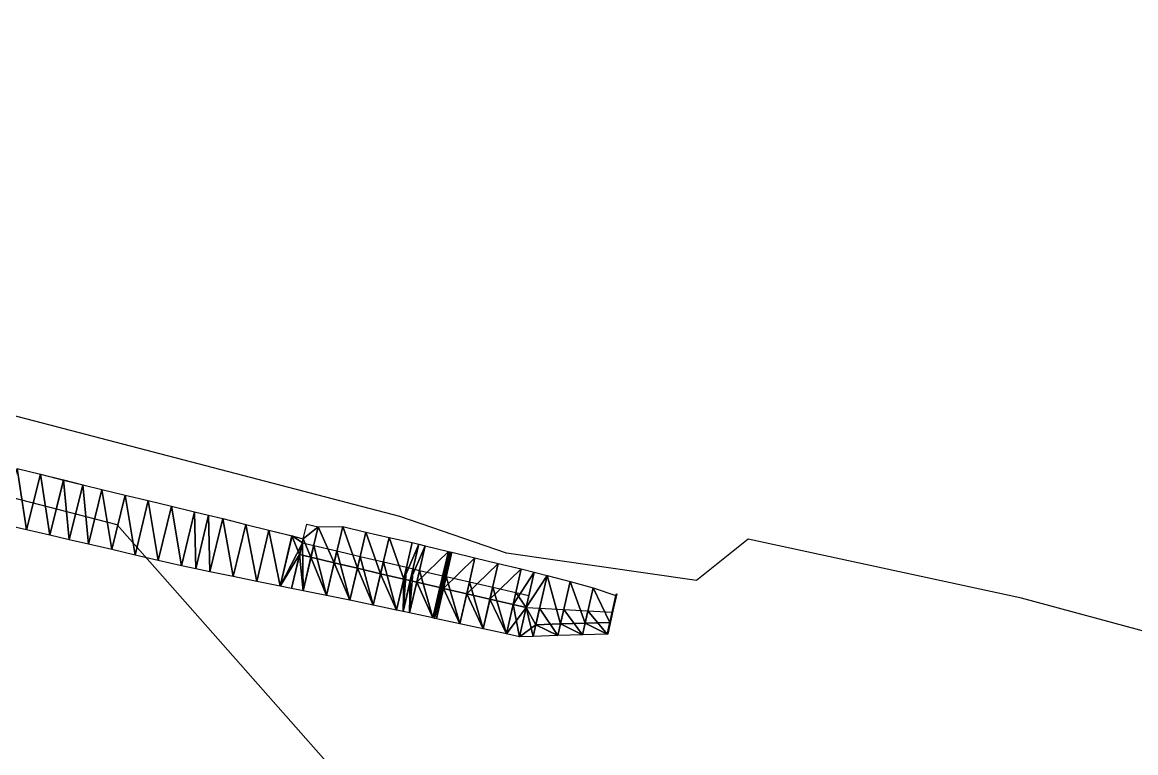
# Model space of a CAD drawing. Header units: metres. Extents: x 1882598 to 1885460, y 3171405 to 3171756.
# Drawn here: x 1884191.18 to 1884237.68, y 3171580.07 to 3171610.57 of the extents above; entities that cross this region are included whole.
import ezdxf

# ---------------------------------------------------------------- set-up
doc = ezdxf.new("R2010")
doc.units = ezdxf.units.M
doc.header["$MEASUREMENT"] = 0
doc.layers.add('00DR-R_HTA_Cl A', color=7, linetype='Continuous', true_color=0xcc0000)
doc.layers.add('Triangles surfaces projet', color=7, linetype='Continuous', true_color=0x848484)
doc.layers.add('Ass - 29_EP IndA - Polyligne fil d_eau', color=5, linetype='Continuous')

msp = doc.modelspace()

# ---------------------------------------------------------------- linework, layer by layer
at = {"layer": '00DR-R_HTA_Cl A'}
msp.add_polyline3d([(1884474.923, 3171538.231, 151.553), (1884466.633, 3171542.768, 150.231), (1884459.923, 3171543.1, 150.188), (1884455.015, 3171543.499, 150.408), (1884305.041, 3171567.617, 149.86), (1884301.965, 3171568.264, 150.033), (1884294.126, 3171571.412, 150.29), (1884284.148, 3171573.469, 150.247), (1884275.049, 3171575.164, 150.223), (1884267.316, 3171576.703, 150.284), (1884261.119, 3171578.138, 150.314), (1884244.06, 3171583.571, 149.844), (1884240.424, 3171584.486, 149.763), (1884232.902, 3171586.519, 149.756), (1884221.492, 3171588.982, 149.993), (1884219.336, 3171587.253, 149.943), (1884211.396, 3171588.405, 150.219), (1884206.944, 3171589.932, 150.611), (1884143.037, 3171606.619, 149.729), (1884142.069, 3171607.454, 149.847), (1884140.625, 3171609.798, 149.801), (1884140.798, 3171610.401, 149.853)], dxfattribs=at)
at = {"layer": 'Ass - 29_EP IndA - Polyligne fil d_eau'}
msp.add_polyline3d([(1884211.215, 3171571.384, 148.45), (1884195.152, 3171589.59, 148.321), (1884164.893, 3171597.401, 148.172), (1884148.089, 3171601.948, 148.085), (1884128.085, 3171610.57, 147.976)], dxfattribs=at)
at = {"layer": 'Triangles surfaces projet'}
for points in [[(1884191.366, 3171589.372, 150.498), (1884190.395, 3171589.597, 150.5), (1884190.977, 3171591.939, 150.44), (1884191.366, 3171589.372, 150.498)], [(1884190.395, 3171589.597, 150.15), (1884190.976, 3171591.938, 150.09), (1884191.366, 3171589.372, 150.148), (1884190.395, 3171589.597, 150.15)], [(1884191.941, 3171591.696, 150.089), (1884191.366, 3171589.372, 150.148), (1884190.976, 3171591.938, 150.09), (1884191.941, 3171591.696, 150.089)], [(1884191.942, 3171591.698, 150.439), (1884191.366, 3171589.372, 150.498), (1884190.977, 3171591.939, 150.44), (1884191.942, 3171591.698, 150.439)], [(1884192.337, 3171589.147, 150.497), (1884191.366, 3171589.372, 150.498), (1884191.942, 3171591.698, 150.439), (1884192.337, 3171589.147, 150.497)], [(1884191.941, 3171591.696, 150.089), (1884192.337, 3171589.147, 150.147), (1884191.366, 3171589.372, 150.148), (1884191.941, 3171591.696, 150.089)], [(1884192.906, 3171591.456, 150.088), (1884192.337, 3171589.147, 150.147), (1884191.941, 3171591.696, 150.089), (1884192.906, 3171591.456, 150.088)], [(1884192.907, 3171591.457, 150.438), (1884192.337, 3171589.147, 150.497), (1884191.942, 3171591.698, 150.439), (1884192.907, 3171591.457, 150.438)], [(1884193.143, 3171588.96, 150.496), (1884192.337, 3171589.147, 150.497), (1884192.907, 3171591.457, 150.438), (1884193.143, 3171588.96, 150.496)], [(1884192.337, 3171589.147, 150.147), (1884192.906, 3171591.456, 150.088), (1884193.143, 3171588.96, 150.146), (1884192.337, 3171589.147, 150.147)], [(1884192.906, 3171591.456, 150.088), (1884193.708, 3171591.256, 150.087), (1884193.143, 3171588.96, 150.146), (1884192.906, 3171591.456, 150.088)], [(1884193.708, 3171591.258, 150.437), (1884193.143, 3171588.96, 150.496), (1884192.907, 3171591.457, 150.438), (1884193.708, 3171591.258, 150.437)], [(1884193.95, 3171588.773, 150.495), (1884193.143, 3171588.96, 150.496), (1884193.708, 3171591.258, 150.437), (1884193.95, 3171588.773, 150.495)], [(1884193.95, 3171588.773, 150.145), (1884193.143, 3171588.96, 150.146), (1884193.708, 3171591.256, 150.087), (1884193.95, 3171588.773, 150.145)], [(1884194.511, 3171591.061, 150.436), (1884193.95, 3171588.773, 150.495), (1884193.708, 3171591.258, 150.437), (1884194.511, 3171591.061, 150.436)], [(1884193.95, 3171588.773, 150.145), (1884193.708, 3171591.256, 150.087), (1884194.51, 3171591.059, 150.086), (1884193.95, 3171588.773, 150.145)], [(1884194.511, 3171591.061, 150.436), (1884194.921, 3171588.548, 150.494), (1884193.95, 3171588.773, 150.495), (1884194.511, 3171591.061, 150.436)], [(1884193.95, 3171588.773, 150.145), (1884194.51, 3171591.059, 150.086), (1884194.921, 3171588.548, 150.144), (1884193.95, 3171588.773, 150.145)], [(1884195.477, 3171590.826, 150.085), (1884194.921, 3171588.548, 150.144), (1884194.51, 3171591.059, 150.086), (1884195.477, 3171590.826, 150.085)], [(1884195.478, 3171590.828, 150.435), (1884194.921, 3171588.548, 150.494), (1884194.511, 3171591.061, 150.436), (1884195.478, 3171590.828, 150.435)], [(1884195.478, 3171590.828, 150.435), (1884195.892, 3171588.323, 150.493), (1884194.921, 3171588.548, 150.494), (1884195.478, 3171590.828, 150.435)], [(1884195.477, 3171590.826, 150.085), (1884195.892, 3171588.323, 150.143), (1884194.921, 3171588.548, 150.144), (1884195.477, 3171590.826, 150.085)], [(1884195.477, 3171590.826, 150.085), (1884196.444, 3171590.594, 150.085), (1884195.892, 3171588.323, 150.143), (1884195.477, 3171590.826, 150.085)], [(1884196.445, 3171590.596, 150.435), (1884195.892, 3171588.323, 150.493), (1884195.478, 3171590.828, 150.435), (1884196.445, 3171590.596, 150.435)], [(1884196.445, 3171590.596, 150.435), (1884196.862, 3171588.098, 150.493), (1884195.892, 3171588.323, 150.493), (1884196.445, 3171590.596, 150.435)], [(1884196.444, 3171590.594, 150.085), (1884196.862, 3171588.098, 150.143), (1884195.892, 3171588.323, 150.143), (1884196.444, 3171590.594, 150.085)], [(1884197.411, 3171590.362, 150.084), (1884196.862, 3171588.098, 150.143), (1884196.444, 3171590.594, 150.085), (1884197.411, 3171590.362, 150.084)], [(1884197.412, 3171590.363, 150.434), (1884196.862, 3171588.098, 150.493), (1884196.445, 3171590.596, 150.435), (1884197.412, 3171590.363, 150.434)], [(1884197.833, 3171587.873, 150.492), (1884196.862, 3171588.098, 150.493), (1884197.412, 3171590.363, 150.434), (1884197.833, 3171587.873, 150.492)], [(1884196.862, 3171588.098, 150.143), (1884197.411, 3171590.362, 150.084), (1884197.833, 3171587.873, 150.142), (1884196.862, 3171588.098, 150.143)], [(1884198.379, 3171590.13, 150.084), (1884197.833, 3171587.873, 150.142), (1884197.411, 3171590.362, 150.084), (1884198.379, 3171590.13, 150.084)], [(1884198.379, 3171590.132, 150.434), (1884197.833, 3171587.873, 150.492), (1884197.412, 3171590.363, 150.434), (1884198.379, 3171590.132, 150.434)], [(1884198.424, 3171587.741, 150.492), (1884197.833, 3171587.873, 150.492), (1884198.379, 3171590.132, 150.434), (1884198.424, 3171587.741, 150.492)], [(1884198.379, 3171590.13, 150.084), (1884198.424, 3171587.741, 150.142), (1884197.833, 3171587.873, 150.142), (1884198.379, 3171590.13, 150.084)], [(1884198.966, 3171589.992, 150.434), (1884198.424, 3171587.741, 150.492), (1884198.379, 3171590.132, 150.434), (1884198.966, 3171589.992, 150.434)], [(1884198.424, 3171587.741, 150.142), (1884198.379, 3171590.13, 150.084), (1884198.966, 3171589.99, 150.084), (1884198.424, 3171587.741, 150.142)], [(1884198.966, 3171589.992, 150.434), (1884199.017, 3171587.62, 150.491), (1884198.424, 3171587.741, 150.492), (1884198.966, 3171589.992, 150.434)], [(1884198.424, 3171587.741, 150.142), (1884198.966, 3171589.99, 150.084), (1884199.017, 3171587.62, 150.141), (1884198.424, 3171587.741, 150.142)], [(1884199.553, 3171589.849, 150.434), (1884199.017, 3171587.62, 150.491), (1884198.966, 3171589.992, 150.434), (1884199.553, 3171589.849, 150.434)], [(1884198.966, 3171589.99, 150.084), (1884199.553, 3171589.847, 150.084), (1884199.017, 3171587.62, 150.141), (1884198.966, 3171589.99, 150.084)], [(1884199.553, 3171589.849, 150.434), (1884199.994, 3171587.422, 150.49), (1884199.017, 3171587.62, 150.491), (1884199.553, 3171589.849, 150.434)], [(1884199.994, 3171587.422, 150.14), (1884199.017, 3171587.62, 150.141), (1884199.553, 3171589.847, 150.084), (1884199.994, 3171587.422, 150.14)], [(1884200.517, 3171589.605, 150.434), (1884199.994, 3171587.422, 150.49), (1884199.553, 3171589.849, 150.434), (1884200.517, 3171589.605, 150.434)], [(1884200.517, 3171589.603, 150.084), (1884199.994, 3171587.422, 150.14), (1884199.553, 3171589.847, 150.084), (1884200.517, 3171589.603, 150.084)], [(1884200.517, 3171589.605, 150.434), (1884200.971, 3171587.224, 150.49), (1884199.994, 3171587.422, 150.49), (1884200.517, 3171589.605, 150.434)], [(1884200.517, 3171589.603, 150.084), (1884200.971, 3171587.224, 150.14), (1884199.994, 3171587.422, 150.14), (1884200.517, 3171589.603, 150.084)], [(1884201.482, 3171589.362, 150.435), (1884200.971, 3171587.224, 150.49), (1884200.517, 3171589.605, 150.434), (1884201.482, 3171589.362, 150.435)], [(1884200.971, 3171587.224, 150.14), (1884200.517, 3171589.603, 150.084), (1884201.481, 3171589.36, 150.085), (1884200.971, 3171587.224, 150.14)], [(1884201.482, 3171589.362, 150.435), (1884201.948, 3171587.026, 150.489), (1884200.971, 3171587.224, 150.49), (1884201.482, 3171589.362, 150.435)], [(1884200.971, 3171587.224, 150.14), (1884201.481, 3171589.36, 150.085), (1884201.948, 3171587.026, 150.139), (1884200.971, 3171587.224, 150.14)], [(1884201.481, 3171589.36, 150.085), (1884202.446, 3171589.118, 150.086), (1884201.948, 3171587.026, 150.139), (1884201.481, 3171589.36, 150.085)], [(1884202.447, 3171589.119, 150.435), (1884201.948, 3171587.026, 150.489), (1884201.482, 3171589.362, 150.435), (1884202.447, 3171589.119, 150.435)], [(1884203.54, 3171589.498, 150.973), (1884202.918, 3171588.993, 150.086), (1884203.065, 3171589.611, 150.972), (1884203.54, 3171589.498, 150.973)], [(1884203.239, 3171588.229, 150.103), (1884202.918, 3171588.993, 150.086), (1884203.54, 3171589.498, 150.973), (1884203.239, 3171588.229, 150.103)], [(1884203.239, 3171588.229, 150.103), (1884203.54, 3171589.498, 150.973), (1884204.207, 3171588, 150.104), (1884203.239, 3171588.229, 150.103)], [(1884204.563, 3171589.508, 151.137), (1884204.207, 3171588, 150.104), (1884203.54, 3171589.498, 150.973), (1884204.563, 3171589.508, 151.137)], [(1884204.563, 3171589.508, 151.137), (1884205.176, 3171587.771, 150.104), (1884204.207, 3171588, 150.104), (1884204.563, 3171589.508, 151.137)], [(1884205.176, 3171587.771, 150.104), (1884204.563, 3171589.508, 151.137), (1884205.531, 3171589.281, 151.139), (1884205.176, 3171587.771, 150.104)], [(1884206.145, 3171587.544, 150.105), (1884205.176, 3171587.771, 150.104), (1884205.531, 3171589.281, 151.139), (1884206.145, 3171587.544, 150.105)], [(1884205.531, 3171589.281, 151.139), (1884206.5, 3171589.061, 151.144), (1884206.145, 3171587.544, 150.105), (1884205.531, 3171589.281, 151.139)], [(1884202.88, 3171588.834, 150.44), (1884201.948, 3171587.026, 150.489), (1884202.447, 3171589.119, 150.435), (1884202.88, 3171588.834, 150.44)], [(1884202.446, 3171589.118, 150.086), (1884202.764, 3171588.342, 150.103), (1884201.948, 3171587.026, 150.139), (1884202.446, 3171589.118, 150.086)], [(1884202.88, 3171588.834, 150.44), (1884202.428, 3171586.929, 150.489), (1884201.948, 3171587.026, 150.489), (1884202.88, 3171588.834, 150.44)], [(1884202.907, 3171586.831, 150.489), (1884202.428, 3171586.929, 150.489), (1884202.88, 3171588.834, 150.44), (1884202.907, 3171586.831, 150.489)], [(1884202.446, 3171589.118, 150.086), (1884202.918, 3171588.993, 150.086), (1884202.764, 3171588.342, 150.103), (1884202.446, 3171589.118, 150.086)], [(1884202.919, 3171588.995, 150.436), (1884202.88, 3171588.834, 150.44), (1884202.447, 3171589.119, 150.435), (1884202.919, 3171588.995, 150.436)], [(1884202.764, 3171588.342, 150.103), (1884202.918, 3171588.993, 150.086), (1884203.239, 3171588.229, 150.103), (1884202.764, 3171588.342, 150.103)], [(1884203.355, 3171588.721, 150.44), (1884202.907, 3171586.831, 150.489), (1884202.88, 3171588.834, 150.44), (1884203.355, 3171588.721, 150.44)], [(1884202.907, 3171586.831, 150.489), (1884203.355, 3171588.721, 150.44), (1884203.884, 3171586.633, 150.489), (1884202.907, 3171586.831, 150.489)], [(1884204.323, 3171588.492, 150.441), (1884203.884, 3171586.633, 150.489), (1884203.355, 3171588.721, 150.44), (1884204.323, 3171588.492, 150.441)], [(1884206.145, 3171587.544, 150.105), (1884206.5, 3171589.061, 151.144), (1884207.114, 3171587.317, 150.106), (1884206.145, 3171587.544, 150.105)], [(1884207.114, 3171587.317, 150.106), (1884206.5, 3171589.061, 151.144), (1884207.469, 3171588.84, 151.149), (1884207.114, 3171587.317, 150.106)], [(1884207.469, 3171588.84, 151.149), (1884207.739, 3171588.775, 151.148), (1884207.114, 3171587.317, 150.106), (1884207.469, 3171588.84, 151.149)], [(1884207.384, 3171587.254, 150.107), (1884207.114, 3171587.317, 150.106), (1884207.739, 3171588.775, 151.148), (1884207.384, 3171587.254, 150.107)], [(1884207.384, 3171587.254, 150.107), (1884207.739, 3171588.775, 151.148), (1884208.008, 3171588.709, 151.146), (1884207.384, 3171587.254, 150.107)], [(1884207.384, 3171587.254, 150.107), (1884208.008, 3171588.709, 151.146), (1884207.654, 3171587.191, 150.107), (1884207.384, 3171587.254, 150.107)], [(1884207.654, 3171587.191, 150.107), (1884208.008, 3171588.709, 151.146), (1884208.974, 3171588.473, 151.14), (1884207.654, 3171587.191, 150.107)], [(1884202.428, 3171586.929, 150.139), (1884201.948, 3171587.026, 150.139), (1884202.764, 3171588.342, 150.103), (1884202.428, 3171586.929, 150.139)], [(1884202.907, 3171586.831, 150.139), (1884202.428, 3171586.929, 150.139), (1884202.764, 3171588.342, 150.103), (1884202.907, 3171586.831, 150.139)], [(1884203.239, 3171588.229, 150.103), (1884202.907, 3171586.831, 150.139), (1884202.764, 3171588.342, 150.103), (1884203.239, 3171588.229, 150.103)], [(1884204.323, 3171588.492, 150.441), (1884204.861, 3171586.435, 150.489), (1884203.884, 3171586.633, 150.489), (1884204.323, 3171588.492, 150.441)], [(1884205.292, 3171588.264, 150.442), (1884204.861, 3171586.435, 150.489), (1884204.323, 3171588.492, 150.441), (1884205.292, 3171588.264, 150.442)], [(1884205.292, 3171588.264, 150.442), (1884205.837, 3171586.233, 150.489), (1884204.861, 3171586.435, 150.489), (1884205.292, 3171588.264, 150.442)], [(1884206.26, 3171588.036, 150.443), (1884205.837, 3171586.233, 150.489), (1884205.292, 3171588.264, 150.442), (1884206.26, 3171588.036, 150.443)], [(1884207.654, 3171587.191, 150.107), (1884208.974, 3171588.473, 151.14), (1884208.623, 3171586.965, 150.108), (1884207.654, 3171587.191, 150.107)], [(1884208.974, 3171588.473, 151.14), (1884209.048, 3171588.455, 151.14), (1884208.623, 3171586.965, 150.108), (1884208.974, 3171588.473, 151.14)], [(1884208.623, 3171586.965, 150.108), (1884209.048, 3171588.455, 151.14), (1884208.698, 3171586.948, 150.108), (1884208.623, 3171586.965, 150.108)], [(1884209.048, 3171588.455, 151.14), (1884209.122, 3171588.437, 151.139), (1884208.698, 3171586.948, 150.108), (1884209.048, 3171588.455, 151.14)], [(1884208.698, 3171586.948, 150.108), (1884209.122, 3171588.437, 151.139), (1884208.772, 3171586.931, 150.109), (1884208.698, 3171586.948, 150.108)], [(1884210.087, 3171588.202, 151.134), (1884208.772, 3171586.931, 150.109), (1884209.122, 3171588.437, 151.139), (1884210.087, 3171588.202, 151.134)], [(1884202.907, 3171586.831, 150.139), (1884203.239, 3171588.229, 150.103), (1884203.884, 3171586.633, 150.139), (1884202.907, 3171586.831, 150.139)], [(1884203.884, 3171586.633, 150.139), (1884203.239, 3171588.229, 150.103), (1884204.207, 3171588, 150.104), (1884203.884, 3171586.633, 150.139)], [(1884204.207, 3171588, 150.104), (1884204.861, 3171586.435, 150.139), (1884203.884, 3171586.633, 150.139), (1884204.207, 3171588, 150.104)], [(1884205.176, 3171587.771, 150.104), (1884204.861, 3171586.435, 150.139), (1884204.207, 3171588, 150.104), (1884205.176, 3171587.771, 150.104)], [(1884204.861, 3171586.435, 150.139), (1884205.176, 3171587.771, 150.104), (1884205.837, 3171586.233, 150.139), (1884204.861, 3171586.435, 150.139)], [(1884205.837, 3171586.233, 150.139), (1884205.176, 3171587.771, 150.104), (1884206.145, 3171587.544, 150.105), (1884205.837, 3171586.233, 150.139)], [(1884206.811, 3171586.022, 150.49), (1884205.837, 3171586.233, 150.489), (1884206.26, 3171588.036, 150.443), (1884206.811, 3171586.022, 150.49)], [(1884207.229, 3171587.81, 150.444), (1884206.811, 3171586.022, 150.49), (1884206.26, 3171588.036, 150.443), (1884207.229, 3171587.81, 150.444)], [(1884207.083, 3171585.963, 150.49), (1884206.811, 3171586.022, 150.49), (1884207.229, 3171587.81, 150.444), (1884207.083, 3171585.963, 150.49)], [(1884207.499, 3171587.747, 150.444), (1884207.083, 3171585.963, 150.49), (1884207.229, 3171587.81, 150.444), (1884207.499, 3171587.747, 150.444)], [(1884209.742, 3171586.706, 150.11), (1884208.772, 3171586.931, 150.109), (1884210.087, 3171588.202, 151.134), (1884209.742, 3171586.706, 150.11)], [(1884209.742, 3171586.706, 150.11), (1884210.087, 3171588.202, 151.134), (1884211.053, 3171587.968, 151.128), (1884209.742, 3171586.706, 150.11)], [(1884209.742, 3171586.706, 150.11), (1884211.053, 3171587.968, 151.128), (1884210.711, 3171586.483, 150.112), (1884209.742, 3171586.706, 150.11)], [(1884211.053, 3171587.968, 151.128), (1884212.021, 3171587.742, 151.128), (1884210.711, 3171586.483, 150.112), (1884211.053, 3171587.968, 151.128)], [(1884206.811, 3171586.022, 150.14), (1884205.837, 3171586.233, 150.139), (1884206.145, 3171587.544, 150.105), (1884206.811, 3171586.022, 150.14)], [(1884206.811, 3171586.022, 150.14), (1884206.145, 3171587.544, 150.105), (1884207.114, 3171587.317, 150.106), (1884206.811, 3171586.022, 150.14)], [(1884206.811, 3171586.022, 150.14), (1884207.114, 3171587.317, 150.106), (1884207.083, 3171585.963, 150.14), (1884206.811, 3171586.022, 150.14)], [(1884207.354, 3171585.905, 150.49), (1884207.083, 3171585.963, 150.49), (1884207.499, 3171587.747, 150.444), (1884207.354, 3171585.905, 150.49)], [(1884207.384, 3171587.254, 150.107), (1884207.083, 3171585.963, 150.14), (1884207.114, 3171587.317, 150.106), (1884207.384, 3171587.254, 150.107)], [(1884207.769, 3171587.684, 150.444), (1884207.354, 3171585.905, 150.49), (1884207.499, 3171587.747, 150.444), (1884207.769, 3171587.684, 150.444)], [(1884208.328, 3171585.694, 150.491), (1884207.354, 3171585.905, 150.49), (1884207.769, 3171587.684, 150.444), (1884208.328, 3171585.694, 150.491)], [(1884208.738, 3171587.458, 150.446), (1884208.328, 3171585.694, 150.491), (1884207.769, 3171587.684, 150.444), (1884208.738, 3171587.458, 150.446)], [(1884208.403, 3171585.678, 150.491), (1884208.328, 3171585.694, 150.491), (1884208.738, 3171587.458, 150.446), (1884208.403, 3171585.678, 150.491)], [(1884208.812, 3171587.441, 150.446), (1884208.403, 3171585.678, 150.491), (1884208.738, 3171587.458, 150.446), (1884208.812, 3171587.441, 150.446)], [(1884208.477, 3171585.662, 150.491), (1884208.403, 3171585.678, 150.491), (1884208.812, 3171587.441, 150.446), (1884208.477, 3171585.662, 150.491)], [(1884208.886, 3171587.424, 150.446), (1884208.477, 3171585.662, 150.491), (1884208.812, 3171587.441, 150.446), (1884208.886, 3171587.424, 150.446)], [(1884209.451, 3171585.451, 150.492), (1884208.477, 3171585.662, 150.491), (1884208.886, 3171587.424, 150.446), (1884209.451, 3171585.451, 150.492)], [(1884209.856, 3171587.199, 150.447), (1884209.451, 3171585.451, 150.492), (1884208.886, 3171587.424, 150.446), (1884209.856, 3171587.199, 150.447)], [(1884212.021, 3171587.742, 151.128), (1884211.681, 3171586.26, 150.113), (1884210.711, 3171586.483, 150.112), (1884212.021, 3171587.742, 151.128)], [(1884211.681, 3171586.26, 150.113), (1884212.021, 3171587.742, 151.128), (1884212.561, 3171587.612, 151.124), (1884211.681, 3171586.26, 150.113)], [(1884211.681, 3171586.26, 150.113), (1884212.561, 3171587.612, 151.124), (1884212.223, 3171586.135, 150.114), (1884211.681, 3171586.26, 150.113)], [(1884212.561, 3171587.612, 151.124), (1884213.1, 3171587.475, 151.116), (1884212.223, 3171586.135, 150.114), (1884212.561, 3171587.612, 151.124)], [(1884213.1, 3171587.475, 151.116), (1884212.629, 3171585.413, 150.135), (1884212.223, 3171586.135, 150.114), (1884213.1, 3171587.475, 151.116)], [(1884213.1, 3171587.475, 151.116), (1884213.657, 3171585.444, 150.13), (1884212.629, 3171585.413, 150.135), (1884213.1, 3171587.475, 151.116)], [(1884214.061, 3171587.22, 151.095), (1884213.657, 3171585.444, 150.13), (1884213.1, 3171587.475, 151.116), (1884214.061, 3171587.22, 151.095)], [(1884207.354, 3171585.905, 150.14), (1884207.083, 3171585.963, 150.14), (1884207.384, 3171587.254, 150.107), (1884207.354, 3171585.905, 150.14)], [(1884207.354, 3171585.905, 150.14), (1884207.384, 3171587.254, 150.107), (1884207.654, 3171587.191, 150.107), (1884207.354, 3171585.905, 150.14)], [(1884207.654, 3171587.191, 150.107), (1884208.328, 3171585.694, 150.141), (1884207.354, 3171585.905, 150.14), (1884207.654, 3171587.191, 150.107)], [(1884207.654, 3171587.191, 150.107), (1884208.623, 3171586.965, 150.108), (1884208.328, 3171585.694, 150.141), (1884207.654, 3171587.191, 150.107)], [(1884208.328, 3171585.694, 150.141), (1884208.623, 3171586.965, 150.108), (1884208.403, 3171585.678, 150.141), (1884208.328, 3171585.694, 150.141)], [(1884208.403, 3171585.678, 150.141), (1884208.623, 3171586.965, 150.108), (1884208.698, 3171586.948, 150.108), (1884208.403, 3171585.678, 150.141)], [(1884208.477, 3171585.662, 150.141), (1884208.403, 3171585.678, 150.141), (1884208.698, 3171586.948, 150.108), (1884208.477, 3171585.662, 150.141)], [(1884208.698, 3171586.948, 150.108), (1884208.772, 3171586.931, 150.109), (1884208.477, 3171585.662, 150.141), (1884208.698, 3171586.948, 150.108)], [(1884209.451, 3171585.451, 150.142), (1884208.477, 3171585.662, 150.141), (1884208.772, 3171586.931, 150.109), (1884209.451, 3171585.451, 150.142)], [(1884208.772, 3171586.931, 150.109), (1884209.742, 3171586.706, 150.11), (1884209.451, 3171585.451, 150.142), (1884208.772, 3171586.931, 150.109)], [(1884210.425, 3171585.24, 150.494), (1884209.451, 3171585.451, 150.492), (1884209.856, 3171587.199, 150.447), (1884210.425, 3171585.24, 150.494)], [(1884210.825, 3171586.976, 150.449), (1884210.425, 3171585.24, 150.494), (1884209.856, 3171587.199, 150.447), (1884210.825, 3171586.976, 150.449)], [(1884211.399, 3171585.03, 150.495), (1884210.425, 3171585.24, 150.494), (1884210.825, 3171586.976, 150.449), (1884211.399, 3171585.03, 150.495)], [(1884211.794, 3171586.753, 150.451), (1884211.399, 3171585.03, 150.495), (1884210.825, 3171586.976, 150.449), (1884211.794, 3171586.753, 150.451)], [(1884213.657, 3171585.444, 150.13), (1884214.061, 3171587.22, 151.095), (1884214.685, 3171585.476, 150.126), (1884213.657, 3171585.444, 150.13)], [(1884214.685, 3171585.476, 150.126), (1884214.061, 3171587.22, 151.095), (1884215.021, 3171586.959, 151.069), (1884214.685, 3171585.476, 150.126)], [(1884214.685, 3171585.476, 150.126), (1884215.021, 3171586.959, 151.069), (1884215.713, 3171585.507, 150.122), (1884214.685, 3171585.476, 150.126)], [(1884215.968, 3171586.639, 151.003), (1884215.713, 3171585.507, 150.122), (1884215.021, 3171586.959, 151.069), (1884215.968, 3171586.639, 151.003)], [(1884209.742, 3171586.706, 150.11), (1884210.425, 3171585.24, 150.144), (1884209.451, 3171585.451, 150.142), (1884209.742, 3171586.706, 150.11)], [(1884210.425, 3171585.24, 150.144), (1884209.742, 3171586.706, 150.11), (1884210.711, 3171586.483, 150.112), (1884210.425, 3171585.24, 150.144)], [(1884210.711, 3171586.483, 150.112), (1884211.399, 3171585.03, 150.145), (1884210.425, 3171585.24, 150.144), (1884210.711, 3171586.483, 150.112)], [(1884210.711, 3171586.483, 150.112), (1884211.681, 3171586.26, 150.113), (1884211.399, 3171585.03, 150.145), (1884210.711, 3171586.483, 150.112)], [(1884212.223, 3171586.133, 150.464), (1884211.399, 3171585.03, 150.495), (1884211.794, 3171586.753, 150.451), (1884212.223, 3171586.133, 150.464)], [(1884212.336, 3171586.629, 150.452), (1884212.223, 3171586.133, 150.464), (1884211.794, 3171586.753, 150.451), (1884212.336, 3171586.629, 150.452)], [(1884215.968, 3171586.639, 151.003), (1884215.738, 3171585.508, 150.152), (1884215.713, 3171585.507, 150.122), (1884215.968, 3171586.639, 151.003)], [(1884215.968, 3171586.639, 151.003), (1884216.008, 3171586.704, 151.011), (1884215.738, 3171585.508, 150.152), (1884215.968, 3171586.639, 151.003)], [(1884211.943, 3171584.912, 150.146), (1884211.399, 3171585.03, 150.145), (1884211.681, 3171586.26, 150.113), (1884211.943, 3171584.912, 150.146)], [(1884211.943, 3171584.912, 150.496), (1884211.399, 3171585.03, 150.495), (1884212.223, 3171586.133, 150.464), (1884211.943, 3171584.912, 150.496)], [(1884211.943, 3171584.912, 150.146), (1884211.681, 3171586.26, 150.113), (1884212.223, 3171586.135, 150.114), (1884211.943, 3171584.912, 150.146)], [(1884212.629, 3171585.413, 150.135), (1884211.943, 3171584.912, 150.146), (1884212.223, 3171586.135, 150.114), (1884212.629, 3171585.413, 150.135)], [(1884212.518, 3171584.925, 150.493), (1884211.943, 3171584.912, 150.496), (1884212.223, 3171586.133, 150.464), (1884212.518, 3171584.925, 150.493)], [(1884212.787, 3171586.103, 150.463), (1884212.518, 3171584.925, 150.493), (1884212.223, 3171586.133, 150.464), (1884212.787, 3171586.103, 150.463)], [(1884213.546, 3171584.957, 150.489), (1884212.518, 3171584.925, 150.493), (1884212.787, 3171586.103, 150.463), (1884213.546, 3171584.957, 150.489)], [(1884213.796, 3171586.053, 150.461), (1884213.546, 3171584.957, 150.489), (1884212.787, 3171586.103, 150.463), (1884213.796, 3171586.053, 150.461)], [(1884213.546, 3171584.957, 150.489), (1884213.796, 3171586.053, 150.461), (1884214.575, 3171584.988, 150.485), (1884213.546, 3171584.957, 150.489)], [(1884214.804, 3171585.999, 150.459), (1884214.575, 3171584.988, 150.485), (1884213.796, 3171586.053, 150.461), (1884214.804, 3171585.999, 150.459)], [(1884215.602, 3171585.02, 150.48), (1884214.575, 3171584.988, 150.485), (1884214.804, 3171585.999, 150.459), (1884215.602, 3171585.02, 150.48)], [(1884215.81, 3171585.938, 150.457), (1884215.602, 3171585.02, 150.48), (1884214.804, 3171585.999, 150.459), (1884215.81, 3171585.938, 150.457)], [(1884215.628, 3171585.021, 150.51), (1884215.602, 3171585.02, 150.48), (1884215.81, 3171585.938, 150.457), (1884215.628, 3171585.021, 150.51)], [(1884215.843, 3171585.973, 150.486), (1884215.628, 3171585.021, 150.51), (1884215.81, 3171585.938, 150.457), (1884215.843, 3171585.973, 150.486)], [(1884213.546, 3171584.957, 150.139), (1884212.629, 3171585.413, 150.135), (1884213.657, 3171585.444, 150.13), (1884213.546, 3171584.957, 150.139)], [(1884213.546, 3171584.957, 150.139), (1884213.657, 3171585.444, 150.13), (1884214.575, 3171584.988, 150.135), (1884213.546, 3171584.957, 150.139)], [(1884213.657, 3171585.444, 150.13), (1884214.685, 3171585.476, 150.126), (1884214.575, 3171584.988, 150.135), (1884213.657, 3171585.444, 150.13)], [(1884215.602, 3171585.02, 150.13), (1884214.575, 3171584.988, 150.135), (1884214.685, 3171585.476, 150.126), (1884215.602, 3171585.02, 150.13)], [(1884215.713, 3171585.507, 150.122), (1884215.602, 3171585.02, 150.13), (1884214.685, 3171585.476, 150.126), (1884215.713, 3171585.507, 150.122)], [(1884215.628, 3171585.021, 150.16), (1884215.602, 3171585.02, 150.13), (1884215.713, 3171585.507, 150.122), (1884215.628, 3171585.021, 150.16)], [(1884215.628, 3171585.021, 150.16), (1884215.713, 3171585.507, 150.122), (1884215.738, 3171585.508, 150.152), (1884215.628, 3171585.021, 150.16)], [(1884212.629, 3171585.413, 150.135), (1884212.518, 3171584.925, 150.143), (1884211.943, 3171584.912, 150.146), (1884212.629, 3171585.413, 150.135)], [(1884212.518, 3171584.925, 150.143), (1884212.629, 3171585.413, 150.135), (1884213.546, 3171584.957, 150.139), (1884212.518, 3171584.925, 150.143)]]:
    msp.add_3dface(points, dxfattribs=at)

doc.saveas('drawing.dxf')
